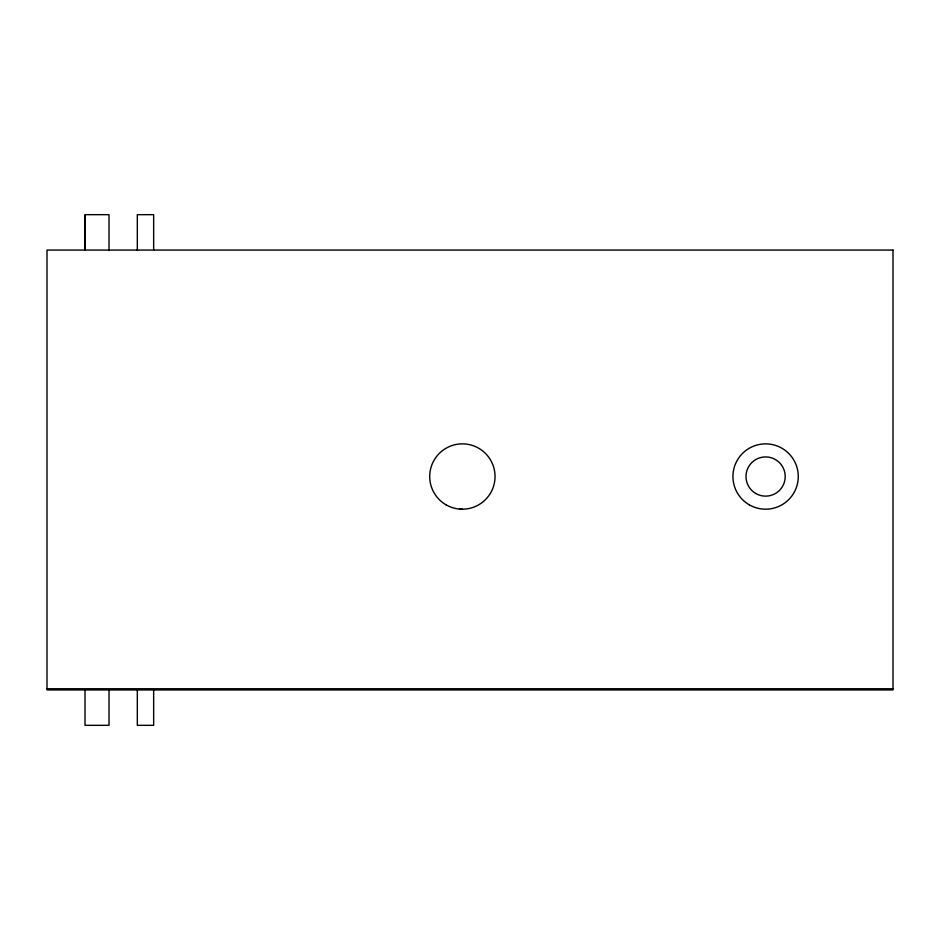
<?xml version="1.0" encoding="UTF-8"?>
<svg xmlns="http://www.w3.org/2000/svg" width="940" height="940" viewBox="0 0 940 940"><rect width="100%" height="100%" fill="white"/><g stroke="black" fill="none" stroke-linecap="round" stroke-linejoin="round"><path stroke-width="1.41" d="M459.472 509.198L462.374 509.198M47 688.761L893 688.761M153.655 250.064L153.655 214.672L137.322 214.672L137.322 250.51M153.655 689.937L153.655 725.327L137.322 725.327L137.322 689.937M109.017 250.51L109.017 214.672L85.105 214.672L85.105 250.064M109.017 689.937L109.017 725.327L85.011 725.327L85.011 689.937M85.258 214.672L85.258 250.064M893 250.064L47 250.064L47 689.937L893 689.937L893 250.064M755.807 493.5A19.599 19.599 0 0 0 785.206 476.533A19.599 19.599 0 0 0 755.807 459.554A19.599 19.599 0 0 0 755.807 493.5M749.274 504.815A32.665 32.665 0 0 0 798.272 476.533A32.665 32.665 0 0 0 749.274 448.239A32.665 32.665 0 0 0 749.274 504.815M446.042 504.815A32.665 32.665 0 0 0 495.039 476.533A32.665 32.665 0 0 0 446.042 448.239A32.665 32.665 0 0 0 446.042 504.815"/></g></svg>
